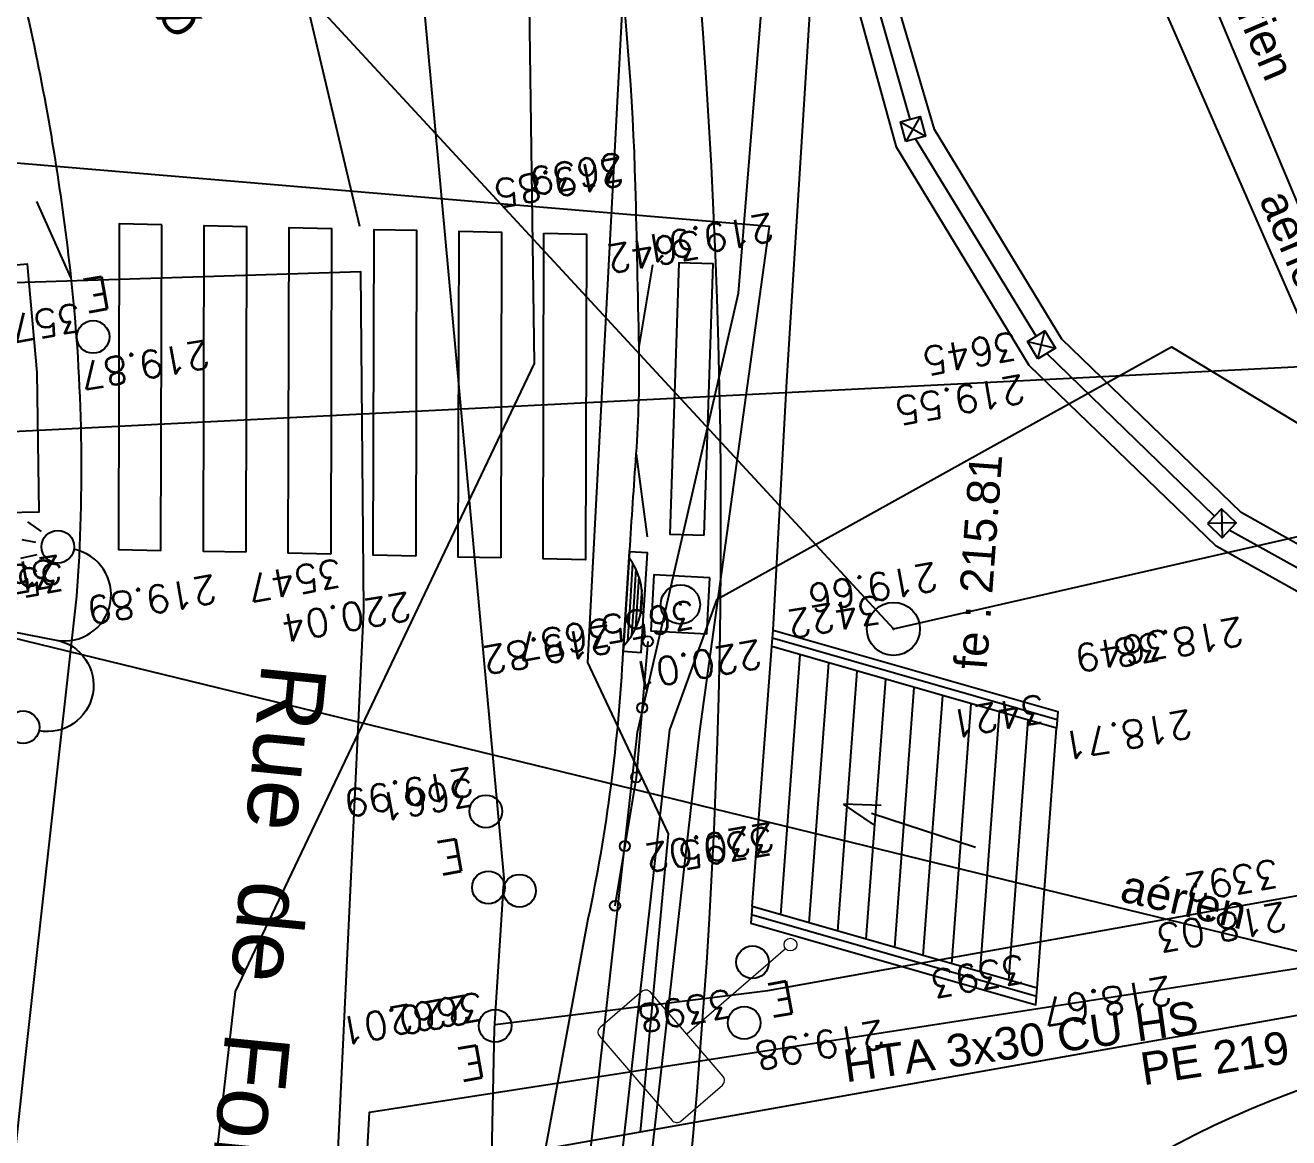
# Model space of a CAD drawing. Extents: x -2313930 to 3286427, y -3858277 to 2572692.
# Drawn here: x 368381 to 383855, y -291011 to -277394 of the extents above; entities that cross this region are included whole.
import ezdxf
from ezdxf.enums import TextEntityAlignment as Align
from ezdxf.lldxf.tags import DXFTag

# ---------------------------------------------------------------- set-up
doc = ezdxf.new("R2010")
doc.units = 0
for name, color, linetype, lineweight in [('_GAZELEC-RESERVATION 2', 132, 'Continuous', 18), ('Fond topo - P', 252, 'Continuous', 50), ('Fond topo - SIG', 252, 'Continuous', 20), ('Fond topo - VOI', 252, 'Continuous', 25)]:
    doc.layers.add(name, color=color, linetype=linetype, lineweight=lineweight)
for name, color, linetype in [('AEP_SSL', 252, 'Continuous'), ('CAB_SSL', 252, 'Continuous'), ('EDF_SSL', 252, 'Texte-Electricite'), ('Fond topo - ASS', 252, 'Continuous'), ('Fond topo - BAT_ANN', 252, 'Continuous'), ('Fond topo - CLO_LEG', 252, 'Continuous'), ('Fond topo - CLO_MUR', 252, 'Continuous'), ('Fond topo - EAU', 252, 'Continuous'), ('Fond topo - EAU_TXT', 252, 'Continuous'), ('Fond topo - ECL', 252, 'Continuous'), ('Fond topo - SIH', 252, 'Continuous'), ('Fond topo - SOL', 252, 'Continuous'), ('Fond topo - VOI_NOM', 252, 'Continuous'), ('Fond topo - Z_500', 252, 'Continuous'), ('GAZ_SSL', 252, 'Texte-GAZ'), ('prlm-VRD', 2, 'Continuous'), ('SA - CAB-réso', 252, 'Continuous'), ('SA - pouzzolane', 252, 'Continuous'), ('TELECOM_SSL', 252, 'Texte-Telecom'), ('UNITAIRE SSL', 252, 'UNITAIRE')]:
    doc.layers.add(name, color=color, linetype=linetype)
for name, color, linetype, plot in [('Fond topo - N', 252, 'Continuous', False), ('Fond topo - NCACHE', 252, 'Continuous', False), ('Fond topo - ZCACHE', 252, 'Continuous', False)]:
    doc.layers.add(name, color=color, linetype=linetype, plot=plot)
doc.styles.add('2000_ARIAL', font='arial.ttf', dxfattribs={"height": 0.4})
doc.styles.add('Lignes', font='arial.ttf', dxfattribs={"height": 0.35})
doc.styles.add('LignesA', font='arial.ttf', dxfattribs={"height": 0.35})
doc.styles.add('SIMPLEX', font='simplex_.ttf', dxfattribs={"height": 1.25})
doc.styles.add('TP-C_Autocad_Standard', font='simplex_.ttf', dxfattribs={"height": 1})
doc.styles.add('Tronçons', font='arial.ttf', dxfattribs={"height": 0.25})
tags = doc.linetypes.add('L16', pattern=[0.375, 0.3, -0.075]).pattern_tags.tags
tags[6:7] = [DXFTag(74, 4), DXFTag(75, 0), DXFTag(340, '0'), DXFTag(46, 0.0), DXFTag(50, 0.0), DXFTag(44, 0.0), DXFTag(45, 0.0)]
tags[4:5] = [DXFTag(74, 4), DXFTag(75, 0), DXFTag(340, '0'), DXFTag(46, 0.0), DXFTag(50, 0.0), DXFTag(44, 0.0), DXFTag(45, 0.0)]
tags = doc.linetypes.add('Texte-BT', pattern='A,5,-0.25,["BT",Lignes,S=1,R=0,X=0,Y=-0.18],-1.25', length=6.5).pattern_tags.tags
tags[15:16] = [DXFTag(74, 4), DXFTag(75, 0), DXFTag(340, '0'), DXFTag(46, 0.0), DXFTag(50, 0.0), DXFTag(44, 0.0), DXFTag(45, 0.0)]
tags[4:5] = [DXFTag(74, 4), DXFTag(75, 0), DXFTag(340, '0'), DXFTag(46, 0.0), DXFTag(50, 0.0), DXFTag(44, 0.0), DXFTag(45, 0.0)]
tags = doc.linetypes.add('Texte-Electricite', pattern='A,5,-0.25,["ELEC",Lignes,S=1,R=0,X=0,Y=-0.18],-1.25', length=6.5).pattern_tags.tags
tags[15:16] = [DXFTag(74, 4), DXFTag(75, 0), DXFTag(340, '0'), DXFTag(46, 0.0), DXFTag(50, 0.0), DXFTag(44, 0.0), DXFTag(45, 0.0)]
tags[4:5] = [DXFTag(74, 4), DXFTag(75, 0), DXFTag(340, '0'), DXFTag(46, 0.0), DXFTag(50, 0.0), DXFTag(44, 0.0), DXFTag(45, 0.0)]
tags = doc.linetypes.add('Texte-GAZ', pattern='A,5,-0.25,["GAZ",Lignes,S=1,R=0,X=0,Y=-0.18],-1.25', length=6.5).pattern_tags.tags
tags[15:16] = [DXFTag(74, 4), DXFTag(75, 0), DXFTag(340, '0'), DXFTag(46, 0.0), DXFTag(50, 0.0), DXFTag(44, 0.0), DXFTag(45, 0.0)]
tags[4:5] = [DXFTag(74, 4), DXFTag(75, 0), DXFTag(340, '0'), DXFTag(46, 0.0), DXFTag(50, 0.0), DXFTag(44, 0.0), DXFTag(45, 0.0)]
tags = doc.linetypes.add('Texte-HT', pattern='A,5,-0.25,["HT",Lignes,S=1,R=0,X=0,Y=-0.18],-1.25', length=6.5).pattern_tags.tags
tags[15:16] = [DXFTag(74, 4), DXFTag(75, 0), DXFTag(340, '0'), DXFTag(46, 0.0), DXFTag(50, 0.0), DXFTag(44, 0.0), DXFTag(45, 0.0)]
tags[4:5] = [DXFTag(74, 4), DXFTag(75, 0), DXFTag(340, '0'), DXFTag(46, 0.0), DXFTag(50, 0.0), DXFTag(44, 0.0), DXFTag(45, 0.0)]
tags = doc.linetypes.add('Texte-MT', pattern='A,5,-0.25,["MT",Lignes,S=1,R=0,X=0,Y=-0.18],-1.25', length=6.5).pattern_tags.tags
tags[15:16] = [DXFTag(74, 4), DXFTag(75, 0), DXFTag(340, '0'), DXFTag(46, 0.0), DXFTag(50, 0.0), DXFTag(44, 0.0), DXFTag(45, 0.0)]
tags[4:5] = [DXFTag(74, 4), DXFTag(75, 0), DXFTag(340, '0'), DXFTag(46, 0.0), DXFTag(50, 0.0), DXFTag(44, 0.0), DXFTag(45, 0.0)]
tags = doc.linetypes.add('Texte-Telecom', pattern='A,5,-0.25,["TEL",Lignes,S=1,R=0,X=0,Y=-0.18],-1.25', length=6.5).pattern_tags.tags
tags[15:16] = [DXFTag(74, 4), DXFTag(75, 0), DXFTag(340, '0'), DXFTag(46, 0.0), DXFTag(50, 0.0), DXFTag(44, 0.0), DXFTag(45, 0.0)]
tags[4:5] = [DXFTag(74, 4), DXFTag(75, 0), DXFTag(340, '0'), DXFTag(46, 0.0), DXFTag(50, 0.0), DXFTag(44, 0.0), DXFTag(45, 0.0)]
tags = doc.linetypes.add('Texte-TelecomA', pattern='A,5,-0.25,["TEL",LignesA,S=1,R=0,X=0,Y=-0.18],-1.25', length=6.5).pattern_tags.tags
tags[15:16] = [DXFTag(74, 4), DXFTag(75, 0), DXFTag(340, '0'), DXFTag(46, 0.0), DXFTag(50, 0.0), DXFTag(44, 0.0), DXFTag(45, 0.0)]
tags[4:5] = [DXFTag(74, 4), DXFTag(75, 0), DXFTag(340, '0'), DXFTag(46, 0.0), DXFTag(50, 0.0), DXFTag(44, 0.0), DXFTag(45, 0.0)]
tags = doc.linetypes.add('UNITAIRE', pattern='A,0.25,-0.2,0,-0.2,0.25,-0.3,["UNI",TP-C_Autocad_Standard,S=0.15,R=0,X=-0.1,Y=-0.05],-0.45', length=1.65).pattern_tags.tags
tags[23:24] = [DXFTag(74, 4), DXFTag(75, 0), DXFTag(340, '0'), DXFTag(46, 0.0), DXFTag(50, 0.0), DXFTag(44, 0.0), DXFTag(45, 0.0)]
tags[12:13] = [DXFTag(74, 4), DXFTag(75, 0), DXFTag(340, '0'), DXFTag(46, 0.0), DXFTag(50, 0.0), DXFTag(44, 0.0), DXFTag(45, 0.0)]
tags[10:11] = [DXFTag(74, 4), DXFTag(75, 0), DXFTag(340, '0'), DXFTag(46, 0.0), DXFTag(50, 0.0), DXFTag(44, 0.0), DXFTag(45, 0.0)]
tags[8:9] = [DXFTag(74, 4), DXFTag(75, 0), DXFTag(340, '0'), DXFTag(46, 0.0), DXFTag(50, 0.0), DXFTag(44, 0.0), DXFTag(45, 0.0)]
tags[6:7] = [DXFTag(74, 4), DXFTag(75, 0), DXFTag(340, '0'), DXFTag(46, 0.0), DXFTag(50, 0.0), DXFTag(44, 0.0), DXFTag(45, 0.0)]
tags[4:5] = [DXFTag(74, 4), DXFTag(75, 0), DXFTag(340, '0'), DXFTag(46, 0.0), DXFTag(50, 0.0), DXFTag(44, 0.0), DXFTag(45, 0.0)]

# ---------------------------------------------------------------- blocks, each defined once
blk = doc.blocks.new('ASS01')
at = {"ltscale": 2, "flags": 128}
blk.add_lwpolyline([(0.499143, -0.5), (0.499143, 0.499143), (-0.5, 0.499143), (-0.5, -0.5)], close=True, dxfattribs=at)
at = {"ltscale": 2}
for radius in [0.35, 0.01]:
    blk.add_circle((0, 0), radius, dxfattribs=at)
blk = doc.blocks.new('ASS06')
at = {"ltscale": 2}
for p, q in [((-0.129415, 0.146149), (0, 0.146149)), ((0, 0.146149), (0.135305, 0.146149)), ((-0.392468, 0.036537), (0, 0.036537)), ((-0.332829, 0.073075), (0, 0.073075)), ((-0.254866, 0.109612), (0, 0.109612)), ((0, 0.109612), (0.260757, 0.109612)), ((0, 0.073075), (0.33872, 0.073075)), ((0, 0.036537), (0.398359, 0.036537))]:
    blk.add_line(p, q, dxfattribs=at)
at = {"ltscale": 2, "flags": 128}
blk.add_lwpolyline([(-0.5, 0), (0.5, 0), (0.5, 0.18), (-0.5, 0.18)], close=True, dxfattribs=at)
at = {"ltscale": 2}
blk.add_arc((0.002945, -0.541947), 0.700711, 50.662406, 129.337594, dxfattribs=at)
blk = doc.blocks.new('AFF05')
at = {"ltscale": 2}
for radius in [0.5, 0.01]:
    blk.add_circle((0, 0), radius, dxfattribs=at)
blk = doc.blocks.new('ESC01')
at = {"ltscale": 2}
for p, q in [((1.338104, 0), (0, 0)), ((1.257547, 0.126415), (1.7, 0)), ((1.257547, -0.126415), (1.7, 0))]:
    blk.add_line(p, q, dxfattribs=at)
blk = doc.blocks.new('CLOLEG')
at = {"ltscale": 2}
blk.add_circle((0, 0), 0.0625, dxfattribs=at)
blk = doc.blocks.new('EAU03')
at = {"ltscale": 2}
blk.add_circle((0, 0), 0.2, dxfattribs=at)
blk = doc.blocks.new('EAU99')
at = {"style": 'SIMPLEX'}
blk.add_text('E', height=0.4, dxfattribs=at).set_placement((0, 0), align=Align.MIDDLE_CENTER)
blk = doc.blocks.new('ECL03')
at = {"ltscale": 2}
for p, q in [((-1.271914, 1.507164), (-1.354196, 1.319402)), ((-1.125, 1.464688), (-1.125, 1.293214)), ((-0.978086, 1.507164), (-0.895804, 1.319402)), ((0.978086, 1.507164), (0.895804, 1.319402)), ((1.125, 1.464688), (1.125, 1.293214)), ((1.271914, 1.507164), (1.354196, 1.319402))]:
    blk.add_line(p, q, dxfattribs=at)
at = {"ltscale": 2, "flags": 128}
blk.add_lwpolyline([(0, 0.125), (0, 1.935, -0.995687118), (1.131589, 1.939891)], format="xyb", dxfattribs=at)
at = {"ltscale": 2}
for centre, radius in [((-1.125, 1.74), 0.2), ((1.125, 1.74), 0.2), ((0, 0), 0.125)]:
    blk.add_circle(centre, radius, dxfattribs=at)
blk.add_arc((-0.565805, 1.935), 0.565805, 0, 179.504668, dxfattribs=at)
blk = doc.blocks.new('PTOPO')
at = {"layer": 'Fond topo - NCACHE', "style": 'SIMPLEX'}
blk.add_attdef('MAT', text='', height=0.34, dxfattribs=at).set_placement((0.1, -0.1), align=Align.TOP_LEFT)
at = {"layer": 'Fond topo - ZCACHE', "style": 'SIMPLEX'}
blk.add_attdef('ALT', (0.1, 0.1), '', height=0.34, dxfattribs=at)
blk = doc.blocks.new('MOB01')
at = {"ltscale": 2}
blk.add_line((0, 0.078125), (0, 1.679534), dxfattribs=at)
at = {"linetype": 'Continuous', "ltscale": 2, "flags": 128}
blk.add_lwpolyline([(0, 1.679534), (0.680858, 1.679534, 0.414214007), (0.755858, 1.754534), (0.755858, 2.428793, 0.414214007), (0.680858, 2.503793), (-0.680858, 2.503793, 0.414214007), (-0.755858, 2.428793), (-0.755858, 1.754534, 0.414214007), (-0.680858, 1.679534)], format="xyb", close=True, dxfattribs=at)
at = {"ltscale": 2}
blk.add_circle((0, 0), 0.078125, dxfattribs=at)
blk = doc.blocks.new('A$C1F970F0F')
at = {"layer": 'SA - pouzzolane'}
h = blk.add_hatch(dxfattribs=at)
h.set_pattern_fill('GRANULATS3', color=256, scale=100, angle=-10.7236, style=0, pattern_type=2)
h.set_pattern_definition([(349.2763985886, (1566334396.51, -579968905.37), (116.8607592736, 79.6464873173), [5, -5, 10, -80]), (349.2763985886, (1566334358.14, -579968893.02), (116.8607592736, 79.6464873173), [25, -75]), (349.2763985886, (1566334354.16, -579968887.17), (116.8607592736, 79.6464873173), [25, -75]), (349.2763985886, (1566334403.02, -579968870.98), (116.8607592736, 79.6464873173), [5, -95]), (349.2763985886, (1566334355.76, -579968851.85), (116.8607592736, 79.6464873173), [15, -85]), (349.2763985886, (1566334356.69, -579968846.94), (116.8607592736, 79.6464873173), [15, -85]), (349.2763985886, (1566334416.57, -579968853.19), (116.8607592736, 79.6464873173), [30, -70]), (349.2763985886, (1566334412.59, -579968847.35), (116.8607592736, 79.6464873173), [30, -70]), (349.2763985886, (1566334389.88, -579968832.87), (116.8607592736, 79.6464873173), [10, -90]), (349.2763985886, (1566334395.73, -579968828.89), (116.8607592736, 79.6464873173), [5, -95]), (349.2763985886, (1566334353.37, -579968810.69), (116.8607592736, 79.6464873173), [5, -5, 5, -85]), (79.2763985886, (1566334349.65, -579968830.34), (-79.6464873173, 116.8607592736), [15, -85]), (79.2763985886, (1566334348.05, -579968865.66), (-79.6464873173, 116.8607592736), [5, -10, 5, -10, 20, -50]), (79.2763985886, (1566334369.04, -579968808.57), (-79.6464873173, 116.8607592736), [5, -95]), (79.2763985886, (1566334375.41, -579968855.57), (-79.6464873173, 116.8607592736), [5, -95]), (79.2763985886, (1566334384.97, -579968831.94), (-79.6464873173, 116.8607592736), [5, -95]), (79.2763985886, (1566334384.56, -579968887.84), (-79.6464873173, 116.8607592736), [10, -90]), (79.2763985886, (1566334388.55, -579968893.68), (-79.6464873173, 116.8607592736), [15, -85]), (79.2763985886, (1566334404.62, -579968835.66), (-79.6464873173, 116.8607592736), [10, -5, 10, -75]), (79.2763985886, (1566334403.95, -579968866.07), (-79.6464873173, 116.8607592736), [20, -80]), (79.2763985886, (1566334408.87, -579968867), (-79.6464873173, 116.8607592736), [10, -90]), (79.2763985886, (1566334412.18, -579968903.25), (-79.6464873173, 116.8607592736), [20, -80]), (79.2763985886, (1566334417.09, -579968904.18), (-79.6464873173, 116.8607592736), [15, -85]), (34.2763985886, (1566334378.72, -579968891.824), (18.6071359733, 98.2536232696), [7.071067, -134.35028923]), (34.2763985886, (1566334398.11, -579968870.05), (18.6071359733, 98.2536232696), [7.071067, -134.35028923]), (34.2763985886, (1566334410.726, -579968857.175), (18.6071359733, 98.2536232696), [7.071067, -134.35028923]), (34.2763985886, (1566334343.81, -579968834.324), (18.6071359733, 98.2536232696), [7.071067, -134.35028923]), (34.2763985886, (1566334357.356, -579968816.534), (18.6071359733, 98.2536232696), [7.071067, -134.35028923]), (34.2763985886, (1566334391.336, -579968878.95), (18.6071359733, 98.2536232696), [14.1421, -127.2792562]), (34.2763985886, (1566334413.256, -579968816.94), (18.6071359733, 98.2536232696), [14.1421, -127.2792562]), (124.2763985886, (1566334390.67, -579968909.35), (-98.2536232696, 18.6071359733), [14.1421, -127.2792562]), (124.2763985886, (1566334396.51, -579968905.37), (-98.2536232696, 18.6071359733), [14.1421, -127.2792562]), (124.2763985886, (1566334415.9, -579968883.6), (-98.2536232696, 18.6071359733), [14.1421, -127.2792562]), (124.2763985886, (1566334407.674, -579968846.42), (-98.2536232696, 18.6071359733), [14.1421, -127.2792562]), (124.2763985886, (1566334412.59, -579968847.35), (-98.2536232696, 18.6071359733), [14.1421, -127.2792562]), (124.2763985886, (1566334387.354, -579968873.104), (-98.2536232696, 18.6071359733), [21.2132, -120.2081562]), (124.2763985886, (1566334420.81, -579968884.53), (-98.2536232696, 18.6071359733), [21.2132, -120.2081562]), (124.2763985886, (1566334386.424, -579968878.02), (-98.2536232696, 18.6071359733), [28.28427, -113.1370862]), (124.2763985886, (1566334353.374, -579968810.69), (-98.2536232696, 18.6071359733), [28.28427, -113.1370862]), (124.2763985886, (1566334352.444, -579968815.604), (-98.2536232696, 18.6071359733), [28.28427, -113.1370862]), (124.2763985886, (1566334347.12, -579968870.574), (-98.2536232696, 18.6071359733), [7.071067, -134.35028923]), (124.2763985886, (1566334351.774, -579968846.01), (-98.2536232696, 18.6071359733), [7.071067, -134.35028923]), (15.8414497886, (1566334401.423, -579968906.3), (98.2536232204, -18.6071360143), [11.180339, -212.426458]), (15.8414497886, (1566334387.354, -579968873.104), (98.2536232204, -18.6071360143), [11.180339, -212.426458]), (15.8414497886, (1566334419.88, -579968889.44), (98.2536232204, -18.6071360143), [22.36068, -201.2461177]), (15.8414497886, (1566334420.813, -579968884.53), (98.2536232204, -18.6071360143), [22.36068, -201.2461177]), (52.7113474086, (1566334400.64, -579968829.82), (18.6071358638, 98.2536233854), [11.18, -111.8, 22.36, -78.26679774]), (52.7113474086, (1566334344.07, -579968859.82), (18.6071358638, 98.2536233854), [11.180339, -212.426458]), (52.7113474086, (1566334351.366, -579968901.91), (18.6071358638, 98.2536233854), [11.180339, -212.426458]), (52.7113474086, (1566334348.983, -579968860.75), (18.6071358638, 98.2536233854), [11.180339, -212.426458]), (52.7113474086, (1566334406.483, -579968825.84), (18.6071358638, 98.2536233854), [11.180339, -212.426458]), (52.7113474086, (1566334400.64, -579968829.82), (18.6071358638, 98.2536233854), [11.180339, -212.426458]), (52.7113474086, (1566334376.337, -579968850.66), (18.6071358638, 98.2536233854), [22.36068, -201.2461177]), (52.7113474086, (1566334371.425, -579968849.73), (18.6071358638, 98.2536233854), [22.36068, -201.2461177]), (105.8414497886, (1566334356.687, -579968846.94), (18.6071360143, 98.2536232204), [11.180339, -212.426458]), (105.8414497886, (1566334353.226, -579968892.085), (18.6071360143, 98.2536232204), [22.36068, -201.2461177]), (105.8414497886, (1566334354.157, -579968887.173), (18.6071360143, 98.2536232204), [22.36068, -201.2461177]), (142.7113474086, (1566334385.9, -579968827.03), (-98.2536233854, 18.6071358638), [22.36068, -201.2461177]), (142.7113474086, (1566334395.727, -579968828.89), (-98.2536233854, 18.6071358638), [33.5410196, -190.0657781])])
h.paths.add_polyline_path([(-8227, 3737.9), (-8608.6, 3676.4), (-8710.9, 4250.3), (-8338.8, 4316.6)], flags=16)
edge = h.paths.add_edge_path()
edge.add_line((-8077.6, 2206.7), (-8618.5, 2110.3))
edge.add_line((-8618.5, 2110.3), (-8665, 2365.5))
edge.add_line((-8665, 2365.5), (-9372.5, 2239.9))
edge.add_line((-9372.5, 2239.9), (-9326.9, 1984.1))
edge.add_line((-9326.9, 1984.1), (-10066.4, 1852.3))
edge.add_line((-10066.4, 1852.3), (-9954.5, 2817.4))
edge.add_line((-9954.5, 2817.4), (-9588.9, 2884))
edge.add_line((-9588.9, 2884), (-9706.1, 3541.7))
edge.add_line((-9706.1, 3541.7), (-9868.7, 3512.7))
edge.add_line((-9868.7, 3512.7), (-9836.5, 3771.5))
edge.add_line((-9836.5, 3771.5), (-9444.6, 3841.3))
edge.add_line((-9444.6, 3841.3), (-9570.5, 4547.8))
edge.add_arc((-8644.7, 3881.8), 1140.4, 123.1944, 144.2672, ccw=False)
edge.add_arc((-8627.9, 3890.7), 1142.3, 104.1134, 124.1451, ccw=False)
edge.add_line((-8906.5, 4998.6), (-8312.5, 5104.4))
edge.add_line((-8312.5, 5104.4), (-8208.1, 4518.6))
edge.add_line((-8208.1, 4518.6), (-7224.8, 4693.9))
edge.add_line((-7224.8, 4693.9), (-6988.4, 3367.8))
edge.add_line((-6988.4, 3367.8), (-8244, 3141))
edge.add_line((-8244, 3141), (-8077.6, 2206.7))
h.paths.add_polyline_path([(-8362, 4332.8), (-8388.3, 4480.4), (-8536, 4454.1), (-8512.5, 4310.5)], flags=16)
at = {"layer": 'AEP_SSL', "elevation": 0, "flags": 128}
for points in [[(-10084.9, 5093.9), (-9750.8, 5135.6), (-3128.1, 6321.9), (-538.3, 6794.7), (-236.9, 9072.4), (154.1, 9291.3), (2068.2, 10286.5), (4929.1, 11795.6), (5831.9, 12343.5), (5644.5, 12887.9), (4850.8, 13701.3)], [(-10890.7, -1224.8), (-10802.1, 430.3), (-10904.2, 777.7), (-10402.8, 5134.1), (-10036.7, 5902.9), (-10049.7, 6838.6), (-10065.2, 7383.4), (-10119.6, 7625.4)], [(-10285.7, 7578), (-10074.2, 5273), (-10086, 5088.8), (-10106.8, 4097.5), (-10416.2, 1132.3), (-10702.8, -1297.2)]]:
    blk.add_lwpolyline(points, dxfattribs=at)
at = {"layer": 'CAB_SSL', "elevation": 0, "flags": 128}
for points in [[(-10812.2, 5600.4), (-8720.3, 5090.7), (-5742.4, 5634.6), (-2733.2, 6173.9), (-522.8, 8575.3)], [(-8719.7, 5090.4), (-9832.5, 7634.1)]]:
    blk.add_lwpolyline(points, dxfattribs=at)
at = {"layer": 'EDF_SSL', "linetype": 'Texte-MT', "elevation": 0, "flags": 128}
blk.add_lwpolyline([(-10605.2, -1087.2), (-9871, 5454.6), (-9813.1, 5614.5), (-9256.6, 5923.5), (-8799.1, 5646.6), (-8267.6, 5593.5), (-5762.1, 6081.9), (-4183.6, 6396.7), (-3539, 6692.7), (-2824.1, 6428.4), (-615.9, 6802.9), (-262.5, 8461.2), (-193.5, 8712.9), (139.2, 8893.7), (556, 9251.5), (1680.6, 9828.5)], dxfattribs=at)
at = {"layer": 'EDF_SSL', "linetype": 'Texte-BT', "elevation": 0, "flags": 128}
for points in [[(-8720.3, 5090.7), (-8717.3, 5182.3), (-9791.1, 7741)], [(-10644.8, -1090.3), (-9910.6, 5451.6), (-9787, 5988.9), (-9732.6, 6658.9)]]:
    blk.add_lwpolyline(points, dxfattribs=at)
at = {"layer": 'EDF_SSL', "linetype": 'Texte-HT', "elevation": 0, "flags": 128}
for points in [[(-10250.6, 6070.5), (-10586.8, 7492)], [(-10577, -1098), (-9834.3, 5453), (-9748.7, 6070.7), (-10923.7, 6169.4), (-11679.5, 5855)], [(-10714.9, 525.5), (-10333.3, 3756.6), (-10245.7, 5601.1), (-10249.5, 6014.9), (-10751.5, 5999), (-10982.6, 5985.1), (-11619.2, 5715.3)], [(-10690, 524.3), (-10304.5, 3793.7), (-10238.9, 4986.5), (-8369.9, 5276.1)]]:
    blk.add_lwpolyline(points, dxfattribs=at)
at = {"layer": 'Fond topo - BAT_ANN', "ltscale": 2, "flags": 128}
for points in [[(-9735.1, 5228.1), (-9711.2, 5546.3)], [(-9700.2, 5218.1), (-9676.3, 5536.3)], [(-9665.3, 5208.1), (-9641.4, 5526.4)], [(-9630.4, 5198.1), (-9606.5, 5516.4)], [(-9595.5, 5188.1), (-9571.6, 5506.4)], [(-9560.6, 5178.1), (-9536.7, 5496.4)], [(-9525.7, 5168.1), (-9501.9, 5486.4)], [(-9490.8, 5158.1), (-9467, 5476.4)], [(-9455.9, 5148.1), (-9432.1, 5466.4)], [(-9421, 5138.1), (-9397.2, 5456.4)]]:
    blk.add_lwpolyline(points, dxfattribs=at)
at = {"layer": 'Fond topo - CLO_LEG', "ltscale": 2, "flags": 128}
blk.add_lwpolyline([(-9897.8, 5562.8), (-9912.2, 5396.3), (-9938.1, 5239)], dxfattribs=at)
at = {"layer": 'Fond topo - CLO_MUR', "ltscale": 2, "flags": 128}
for points in [[(-5610.9, 5968.7), (-5646.9, 5961.4), (-8311.6, 5467.8), (-8623.2, 5456.6), (-8927.7, 5525.7), (-9201.8, 5679.3), (-9431, 5900.6), (-9593.5, 6167.9), (-9673.8, 6460)], [(-5621, 6018.7), (-5656.6, 6011.5), (-8317.2, 5518.7), (-8618.4, 5507.8), (-8909.2, 5573.8), (-9171.1, 5720.6), (-9390.9, 5932.7), (-9547, 6189.5), (-9628.5, 6466.6)], [(-9564.4, 6205.3), (-9581.9, 6174.5)], [(-9588.6, 6198.6), (-9557.8, 6181.1)], [(-9420.1, 5908.6), (-9411.7, 5943)], [(-9433.1, 5930), (-9398.7, 5921.6)], [(-9195.2, 5725), (-9194.6, 5689.7)], [(-9177.2, 5707.7), (-9212.6, 5707.1)]]:
    blk.add_lwpolyline(points, dxfattribs=at)
at = {"layer": 'Fond topo - CLO_MUR', "linetype": 'L16', "ltscale": 2, "flags": 128}
for points in [[(-9576.5, 6201.9), (-9624.6, 6371)], [(-9422.4, 5936.5), (-9569.9, 6177.8)], [(-9203.9, 5716), (-9409.4, 5915.1)], [(-8939.2, 5562.2), (-9185.9, 5698.7)], [(-9396.4, 5466.6), (-9745.1, 5566.5)], [(-9421.8, 5127.9), (-9771.1, 5228.1)]]:
    blk.add_lwpolyline(points, dxfattribs=at)
at = {"layer": 'Fond topo - CLO_MUR', "ltscale": 2, "flags": 128}
for points in [[(-9581.9, 6174.5), (-9588.6, 6198.6), (-9564.4, 6205.3), (-9557.8, 6181.1)], [(-9420.1, 5908.6), (-9433.1, 5930), (-9411.7, 5943), (-9398.7, 5921.6)], [(-9212.6, 5707.1), (-9194.6, 5689.7), (-9177.2, 5707.7), (-9195.2, 5725)], [(-9745.9, 5556.3), (-9744.3, 5576.6), (-9395.6, 5476.8), (-9397.2, 5456.4)], [(-9421, 5138.1), (-9770.3, 5238.2), (-9771.9, 5217.9), (-9422.6, 5117.7)]]:
    blk.add_lwpolyline(points, close=True, dxfattribs=at)
at = {"layer": 'Fond topo - SIH', "linetype": 'L16', "ltscale": 2, "flags": 128}
for points in [[(-10493.2, 6072.8), (-10545.2, 6074), (-10546.2, 5675.2), (-10494.2, 5674.1)], [(-10390.2, 5671.8), (-10442.2, 5672.9), (-10441.2, 6071.7), (-10389.2, 6070.5)], [(-10286.2, 5669.5), (-10338.2, 5670.6), (-10337.2, 6069.4), (-10285.1, 6068.2)], [(-10182.2, 5667.2), (-10234.2, 5668.3), (-10233.1, 6067.1), (-10181.1, 6065.9)], [(-10078.1, 5664.9), (-10130.2, 5666), (-10129.1, 6064.8), (-10077.1, 6063.6)], [(-10025.1, 6062.5), (-9973.1, 6061.3), (-9974.1, 5662.5), (-10026.1, 5663.7)], [(-10699.3, 6020.8), (-10687.9, 5889.7), (-10685.4, 5720.7), (-10643.4, 5721.3), (-10645.9, 5891.8), (-10657.5, 6024.5)], [(-9828.8, 5692.8), (-9817.9, 6025), (-9859.9, 6026.3), (-9870.8, 5694.1)]]:
    blk.add_lwpolyline(points, close=True, dxfattribs=at)
at = {"layer": 'Fond topo - SOL', "linetype": 'L16', "ltscale": 2, "flags": 128}
blk.add_lwpolyline([(-9770.3, 5238.2), (-9745.9, 5556.3)], dxfattribs=at)
at = {"layer": 'Fond topo - VOI', "ltscale": 2, "flags": 128}
for points in [[(-10136.9, 3376.1), (-10307.7, 3402.7), (-10121.1, 4411.6), (-9970.8, 5223.2, 0.03992), (-9928.1, 5550.4), (-9920.2, 5672.4, -0.001353), (-9912.1, 5791.9, 0.02223), (-9908.6, 5923.1, 0.001942), (-9913, 6120.2, 0.053975), (-10001.2, 6774.1), (-10020.8, 6876.3), (-10117.9, 7340.6, -0.070736), (-10126.2, 7468, -0.048344), (-10106.4, 7581.1)], [(-11493.7, 7121.3), (-11124.9, 6951.5, -0.113855), (-10880.9, 6762.7, -0.040709), (-10762.4, 6591.2, -0.078752), (-10651.4, 6301.2, -0.025105), (-10604.5, 6008, -0.045102), (-10597.5, 5618.1)], [(-10597.5, 5618.1), (-10661, 5049.8), (-10724.7, 4459.2), (-10835, 3463.9), (-10968.8, 2225.9), (-11135.3, 714), (-11202.2, 118.6, -0.018575), (-11279.3, -394.2, 0.004565), (-11387.9, -1000.9)]]:
    blk.add_lwpolyline(points, format="xyb", dxfattribs=at)
for points in [[(-9744.3, 5576.6), (-9727.8, 5881.4), (-9691.2, 6461.3), (-9673.8, 6460)], [(-10604.5, 6008), (-10646.3, 6101.1)], [(-9908.6, 5923.1), (-9891.8, 6023.6)], [(-9912.1, 5791.9), (-9898.9, 5690.7)]]:
    blk.add_lwpolyline(points, dxfattribs=at)
at = {"layer": 'GAZ_SSL', "linetype": 'Texte-GAZ', "elevation": 0, "flags": 128}
blk.add_lwpolyline([(-10544.3, 4849.5), (-2844.4, 6215.2), (-619.1, 6565.4), (-558.7, 6580.8), (-429.5, 7139.2), (-208.1, 8868.9), (360.7, 9157.9), (425, 9327.6), (4535.2, 11485.1), (4713.3, 11477.5), (5559.7, 11914.2), (6091.2, 12178.6), (6293, 12126.4), (6627.3, 11179.9), (7472.8, 9124.5), (7947.1, 9062.5), (8070.8, 8793.5), (8796.8, 9110.1), (9553.6, 9252.3)], dxfattribs=at)
at = {"layer": 'GAZ_SSL', "elevation": 0, "flags": 128}
blk.add_lwpolyline([(-9906.8, 4961.8), (-9872.5, 5327.3), (-9971.3, 5537.1), (-9914.6, 6609.6), (-9923.3, 7280.2), (-10019.9, 7653.9)], dxfattribs=at)
at = {"layer": 'SA - CAB-réso', "elevation": 0, "flags": 128}
blk.add_lwpolyline([(-8720.3, 5090.7), (-8967.1, 5054.3, 0.326975), (-9917.9, 3919.6, 0.484482), (-9811, 3830.9), (-9261.5, 3927)], format="xyb", dxfattribs=at)
at = {"layer": 'TELECOM_SSL', "linetype": 'Texte-TelecomA', "elevation": 0, "flags": 128}
blk.add_lwpolyline([(-10511.1, -982.4), (-9947.5, 4198.4, 0.105936), (-10040.5, 7648)], format="xyb", dxfattribs=at)
blk.add_lwpolyline([(-10749.2, 5816), (-5732.1, 6068.9), (-1122.8, 7053.3)], dxfattribs=at)
at = {"layer": 'UNITAIRE SSL', "ltscale": 2, "elevation": 0, "flags": 128}
blk.add_lwpolyline([(-11203.9, 7315.7), (-9597.1, 5578), (-4253.2, 6800.5), (-825.2, 8394.2), (171.1, 9139.5), (980.7, 9531.5), (2024.3, 10089.4), (2847, 10510), (3831.6, 11032), (4688.7, 11539.2), (5727, 12644.5), (4820.2, 13573.5)], dxfattribs=at)
at = {"layer": 'Fond topo - ASS', "ltscale": 2, "zscale": 99.99999999999997}
for name, p, xscale, yscale, rotation in [('ASS06', (-9924.1, 5611.5), 122, 122, 266.3315860917229), ('ASS01', (-9858, 5608), 68.71347080288, 68.71347080288, 87.02785028580828), ('AFF05', (-9597.1, 5578), 65, 65, 78.40252969303506)]:
    blk.add_blockref(name, p, dxfattribs=dict(at, xscale=xscale, yscale=yscale, rotation=rotation))
at = {"layer": 'Fond topo - BAT_ANN', "ltscale": 2, "xscale": 99.99999999999996, "yscale": 99.99999999999996, "zscale": 99.99999999999996, "rotation": 162.0056990662206}
blk.add_blockref('ESC01', (-9496.6, 5311), dxfattribs=at)
at = {"layer": 'Fond topo - CLO_LEG', "ltscale": 2, "xscale": 99.99999999999996, "yscale": 99.99999999999996, "zscale": 99.99999999999996, "rotation": 265.054594812874}
for p in [(-9897.8, 5562.8), (-9904.8, 5481.4), (-9912.2, 5396.3), (-9926, 5312.2), (-9938.1, 5239)]:
    blk.add_blockref('CLOLEG', p, dxfattribs=at)
at = {"layer": 'Fond topo - EAU', "ltscale": 2, "xscale": 100, "yscale": 100, "zscale": 100, "rotation": 78.40252969303506}
for p in [(-10577.3, 5935.4), (-10096.3, 5354.7), (-10093.2, 5261.6), (-10055, 5257.6), (-9769.6, 5170), (-10085, 5092.2), (-9779.9, 5095.8)]:
    blk.add_blockref('EAU03', p, dxfattribs=at)
at = {"layer": 'Fond topo - EAU_TXT', "ltscale": 2, "xscale": 99.99999999999999, "yscale": 99.99999999999999, "zscale": 99.99999999999999, "rotation": 190.0656205306816}
for p in [(-10572.9, 5987.7), (-10139.4, 5299.5), (-9734.5, 5125.4), (-10113.9, 5046.9)]:
    blk.add_blockref('EAU99', p, dxfattribs=at)
at = {"layer": 'Fond topo - ECL', "ltscale": 2, "xscale": 99.99999999999999, "yscale": 99.99999999999999, "zscale": 99.99999999999999, "rotation": 259.0751844368442}
blk.add_blockref('ECL03', (-10812.6, 5601.1), dxfattribs=at)
at = {"layer": 'Fond topo - P', "ltscale": 2}
ref = blk.add_blockref('PTOPO', (-9913, 6120.2), dxfattribs=dict(at, xscale=99.99999999999994, yscale=99.99999999999994, zscale=99.99999999999994, rotation=190.0656205306617))
ref.add_attrib('MAT', '3639', dxfattribs={"layer": 'Fond topo - N', "color": 0, "ltscale": 2, "height": 34, "rotation": 190.0656, "style": 'SIMPLEX'}).set_placement((-9924.6, 6128.3), align=Align.TOP_LEFT)
ref.add_attrib('ALT', '219.85', (-9930.5, 6154.9), dxfattribs={"layer": 'Fond topo - Z_500', "color": 0, "ltscale": 2, "height": 34, "rotation": 190.0656, "style": 'SIMPLEX'})
ref = blk.add_blockref('PTOPO', (-9817.9, 6025), dxfattribs=dict(at, xscale=99.99999999999994, yscale=99.99999999999994, zscale=99.99999999999994, rotation=190.0656205306617))
ref.add_attrib('MAT', '3642', dxfattribs={"layer": 'Fond topo - N', "color": 0, "ltscale": 2, "height": 34, "rotation": 190.0656, "style": 'SIMPLEX'}).set_placement((-9829.5, 6033.1), align=Align.TOP_LEFT)
ref.add_attrib('ALT', '219.91', (-9746.6, 6086.8), dxfattribs={"layer": 'Fond topo - Z_500', "color": 0, "ltscale": 2, "height": 34, "rotation": 190.0656, "style": 'SIMPLEX'})
ref = blk.add_blockref('PTOPO', (-10577.3, 5935.4), dxfattribs=dict(at, xscale=99.99999999999994, yscale=99.99999999999994, zscale=99.99999999999994, rotation=190.0656205306617))
ref.add_attrib('MAT', '3575', dxfattribs={"layer": 'Fond topo - N', "color": 0, "ltscale": 2, "height": 34, "rotation": 190.0656, "style": 'SIMPLEX'}).set_placement((-10588.9, 5943.5), align=Align.TOP_LEFT)
ref.add_attrib('ALT', '219.87', (-10437.6, 5931.6), dxfattribs={"layer": 'Fond topo - Z_500', "color": 0, "ltscale": 2, "height": 34, "rotation": 190.0656, "style": 'SIMPLEX'})
ref = blk.add_blockref('PTOPO', (-9431, 5900.6), dxfattribs=dict(at, xscale=99.99999999999994, yscale=99.99999999999994, zscale=99.99999999999994, rotation=190.0656205306617))
ref.add_attrib('MAT', '3645', dxfattribs={"layer": 'Fond topo - N', "color": 0, "ltscale": 2, "height": 34, "rotation": 190.0656, "style": 'SIMPLEX'}).set_placement((-9442.6, 5908.7), align=Align.TOP_LEFT)
ref.add_attrib('ALT', '219.55', (-9439.1, 5889), dxfattribs={"layer": 'Fond topo - Z_500', "color": 0, "ltscale": 2, "height": 34, "rotation": 190.0656, "style": 'SIMPLEX'})
ref = blk.add_blockref('PTOPO', (-10609.4, 5622.6), dxfattribs=dict(at, xscale=99.99999999999994, yscale=99.99999999999994, zscale=99.99999999999994, rotation=190.0656205306617))
ref.add_attrib('MAT', '3546', dxfattribs={"layer": 'Fond topo - N', "color": 0, "ltscale": 2, "height": 34, "rotation": 190.0656, "style": 'SIMPLEX'}).set_placement((-10621, 5630.7), align=Align.TOP_LEFT)
ref.add_attrib('ALT', '219.97', (-10618.7, 5668.4), dxfattribs={"layer": 'Fond topo - Z_500', "color": 0, "ltscale": 2, "height": 34, "rotation": 190.0656, "style": 'SIMPLEX'})
ref = blk.add_blockref('PTOPO', (-10597.4, 5618.5), dxfattribs=dict(at, xscale=99.99999999999994, yscale=99.99999999999994, zscale=99.99999999999994, rotation=190.0656205306617))
ref.add_attrib('MAT', '3578', dxfattribs={"layer": 'Fond topo - N', "color": 0, "ltscale": 2, "height": 34, "rotation": 190.0656, "style": 'SIMPLEX'}).set_placement((-10609, 5626.6), align=Align.TOP_LEFT)
ref.add_attrib('ALT', '219.89', (-10429.2, 5644.1), dxfattribs={"layer": 'Fond topo - Z_500', "color": 0, "ltscale": 2, "height": 34, "rotation": 190.0656, "style": 'SIMPLEX'})
ref = blk.add_blockref('PTOPO', (-10258.2, 5622.7), dxfattribs=dict(at, xscale=99.99999999999994, yscale=99.99999999999994, zscale=99.99999999999994, rotation=190.0656205306617))
ref.add_attrib('MAT', '3547', dxfattribs={"layer": 'Fond topo - N', "color": 0, "ltscale": 2, "height": 34, "rotation": 190.0656, "style": 'SIMPLEX'}).set_placement((-10269.8, 5630.8), align=Align.TOP_LEFT)
ref.add_attrib('ALT', '220.04', (-10190.9, 5622.9), dxfattribs={"layer": 'Fond topo - Z_500', "color": 0, "ltscale": 2, "height": 34, "rotation": 190.0656, "style": 'SIMPLEX'})
ref = blk.add_blockref('PTOPO', (-9597.1, 5578), dxfattribs=dict(at, xscale=99.99999999999994, yscale=99.99999999999994, zscale=99.99999999999994, rotation=190.0656205306617))
ref.add_attrib('MAT', '3422', dxfattribs={"layer": 'Fond topo - N', "color": 0, "ltscale": 2, "height": 34, "rotation": 190.0656, "style": 'SIMPLEX'}).set_placement((-9608.7, 5586.1), align=Align.TOP_LEFT)
ref.add_attrib('ALT', '219.66', (-9546, 5659.3), dxfattribs={"layer": 'Fond topo - Z_500', "color": 0, "ltscale": 2, "height": 34, "rotation": 190.0656, "style": 'SIMPLEX'})
ref = blk.add_blockref('PTOPO', (-9825.4, 5571.9), dxfattribs=dict(at, xscale=99.99999999999994, yscale=99.99999999999994, zscale=99.99999999999994, rotation=190.0656205306617))
ref.add_attrib('MAT', '3655', dxfattribs={"layer": 'Fond topo - N', "color": 0, "ltscale": 2, "height": 34, "rotation": 190.0656, "style": 'SIMPLEX'}).set_placement((-9837, 5580), align=Align.TOP_LEFT)
ref.add_attrib('ALT', '220.01', (-9761.4, 5564.4), dxfattribs={"layer": 'Fond topo - Z_500', "color": 0, "ltscale": 2, "height": 34, "rotation": 190.0656, "style": 'SIMPLEX'})
ref = blk.add_blockref('PTOPO', (-9928.1, 5550.4), dxfattribs=dict(at, xscale=99.99999999999994, yscale=99.99999999999994, zscale=99.99999999999994, rotation=190.0656205306617))
ref.add_attrib('MAT', '3657', dxfattribs={"layer": 'Fond topo - N', "color": 0, "ltscale": 2, "height": 34, "rotation": 190.0656, "style": 'SIMPLEX'}).set_placement((-9939.7, 5558.5), align=Align.TOP_LEFT)
ref.add_attrib('ALT', '219.82', (-9944.7, 5583.1), dxfattribs={"layer": 'Fond topo - Z_500', "color": 0, "ltscale": 2, "height": 34, "rotation": 190.0656, "style": 'SIMPLEX'})
ref = blk.add_blockref('PTOPO', (-9244.8, 5536.4), dxfattribs=dict(at, xscale=99.99999999999994, yscale=99.99999999999994, zscale=99.99999999999994, rotation=190.0656205306617))
ref.add_attrib('MAT', '3649', dxfattribs={"layer": 'Fond topo - N', "color": 0, "ltscale": 2, "height": 34, "rotation": 190.0656, "style": 'SIMPLEX'}).set_placement((-9256.4, 5544.5), align=Align.TOP_LEFT)
ref.add_attrib('ALT', '218.38', (-9171.6, 5592.3), dxfattribs={"layer": 'Fond topo - Z_500', "color": 0, "ltscale": 2, "height": 34, "rotation": 190.0656, "style": 'SIMPLEX'})
ref = blk.add_blockref('PTOPO', (-9397.2, 5456.4), dxfattribs=dict(at, xscale=99.99999999999994, yscale=99.99999999999994, zscale=99.99999999999994, rotation=190.0656205306617))
ref.add_attrib('MAT', '3421', dxfattribs={"layer": 'Fond topo - N', "color": 0, "ltscale": 2, "height": 34, "rotation": 190.0656, "style": 'SIMPLEX'}).set_placement((-9408.8, 5464.5), align=Align.TOP_LEFT)
ref.add_attrib('ALT', '218.71', (-9234.3, 5479), dxfattribs={"layer": 'Fond topo - Z_500', "color": 0, "ltscale": 2, "height": 34, "rotation": 190.0656, "style": 'SIMPLEX'})
ref = blk.add_blockref('PTOPO', (-10096.3, 5354.7), dxfattribs=dict(at, xscale=99.99999999999994, yscale=99.99999999999994, zscale=99.99999999999994, rotation=190.0656205306617))
ref.add_attrib('MAT', '3661', dxfattribs={"layer": 'Fond topo - N', "color": 0, "ltscale": 2, "height": 34, "rotation": 190.0656, "style": 'SIMPLEX'}).set_placement((-10107.9, 5362.8), align=Align.TOP_LEFT)
ref.add_attrib('ALT', '219.99', (-10114.6, 5408.2), dxfattribs={"layer": 'Fond topo - Z_500', "color": 0, "ltscale": 2, "height": 34, "rotation": 190.0656, "style": 'SIMPLEX'})
ref = blk.add_blockref('PTOPO', (-9730, 5295.2), dxfattribs=dict(at, xscale=99.99999999999994, yscale=99.99999999999994, zscale=99.99999999999994, rotation=190.0656205306617))
ref.add_attrib('MAT', '3395', dxfattribs={"layer": 'Fond topo - N', "color": 0, "ltscale": 2, "height": 34, "rotation": 190.0656, "style": 'SIMPLEX'}).set_placement((-9741.6, 5303.3), align=Align.TOP_LEFT)
ref.add_attrib('ALT', '220.02', (-9745.9, 5341), dxfattribs={"layer": 'Fond topo - Z_500', "color": 0, "ltscale": 2, "height": 34, "rotation": 190.0656, "style": 'SIMPLEX'})
ref = blk.add_blockref('PTOPO', (-9110.5, 5255), dxfattribs=dict(at, xscale=99.99999999999994, yscale=99.99999999999994, zscale=99.99999999999994, rotation=190.0656205306617))
ref.add_attrib('MAT', '3392', dxfattribs={"layer": 'Fond topo - N', "color": 0, "ltscale": 2, "height": 34, "rotation": 190.0656, "style": 'SIMPLEX'}).set_placement((-9122.1, 5263.1), align=Align.TOP_LEFT)
ref.add_attrib('ALT', '218.03', (-9118.6, 5243.4), dxfattribs={"layer": 'Fond topo - Z_500', "color": 0, "ltscale": 2, "height": 34, "rotation": 190.0656, "style": 'SIMPLEX'})
ref = blk.add_blockref('PTOPO', (-9421, 5138.1), dxfattribs=dict(at, xscale=99.99999999999994, yscale=99.99999999999994, zscale=99.99999999999994, rotation=190.0656205306617))
ref.add_attrib('MAT', '3393', dxfattribs={"layer": 'Fond topo - N', "color": 0, "ltscale": 2, "height": 34, "rotation": 190.0656, "style": 'SIMPLEX'}).set_placement((-9432.6, 5146.2), align=Align.TOP_LEFT)
ref.add_attrib('ALT', '218.67', (-9259.1, 5152.7), dxfattribs={"layer": 'Fond topo - Z_500', "color": 0, "ltscale": 2, "height": 34, "rotation": 190.0656, "style": 'SIMPLEX'})
ref = blk.add_blockref('PTOPO', (-10085, 5092.2), dxfattribs=dict(at, xscale=99.99999999999994, yscale=99.99999999999994, zscale=99.99999999999994, rotation=190.0656205306617))
ref.add_attrib('MAT', '3662', dxfattribs={"layer": 'Fond topo - N', "color": 0, "ltscale": 2, "height": 34, "rotation": 190.0656, "style": 'SIMPLEX'}).set_placement((-10096.6, 5100.3), align=Align.TOP_LEFT)
ref.add_attrib('ALT', '220.01', (-10119, 5129.7), dxfattribs={"layer": 'Fond topo - Z_500', "color": 0, "ltscale": 2, "height": 34, "rotation": 190.0656, "style": 'SIMPLEX'})
ref = blk.add_blockref('PTOPO', (-9779.9, 5095.8), dxfattribs=dict(at, xscale=99.99999999999994, yscale=99.99999999999994, zscale=99.99999999999994, rotation=190.0656205306617))
ref.add_attrib('MAT', '3398', dxfattribs={"layer": 'Fond topo - N', "color": 0, "ltscale": 2, "height": 34, "rotation": 190.0656, "style": 'SIMPLEX'}).set_placement((-9791.5, 5103.9), align=Align.TOP_LEFT)
ref.add_attrib('ALT', '219.98', (-9611, 5099.1), dxfattribs={"layer": 'Fond topo - Z_500', "color": 0, "ltscale": 2, "height": 34, "rotation": 190.0656, "style": 'SIMPLEX'})
at = {"layer": 'Fond topo - SIG', "ltscale": 2, "xscale": 100, "yscale": 100, "zscale": 100, "rotation": 130.8258177128824}
blk.add_blockref('MOB01', (-9723.2, 5191.6), dxfattribs=at)
at = {"layer": 'CAB_SSL', "style": 'Tronçons'}
for rotation, p in [(292.9509, (-9149.6, 6104.1)), (346.9236, (-9321.4, 5245.1))]:
    blk.add_text('aérien', height=40, rotation=rotation, dxfattribs=at).set_placement(p)
at = {"layer": 'EDF_SSL', "style": 'Tronçons'}
for s, rotation, p in [('aérien', 292.9509, (-9201.1, 6388.6)), ('HTA 3x30 CU HS', 7.9807, (-9655.3, 5022.9))]:
    blk.add_text(s, height=40, rotation=rotation, dxfattribs=at).set_placement(p)
at = {"layer": 'Fond topo - VOI_NOM', "style": '2000_ARIAL'}
blk.add_text('Rue  de  Fontanières', height=80, rotation=264.351, dxfattribs=at).set_placement((-10370.3, 5538.2))
at = {"layer": 'GAZ_SSL', "style": 'Tronçons'}
blk.add_text('PE 219 84', height=40, rotation=8.6898, dxfattribs=at).set_placement((-9291.1, 5019.2))
at = {"layer": 'UNITAIRE SSL', "style": 'Tronçons'}
for s, rotation, p in [('Ø 400', 130.0003, (-10443, 6322.6)), ('fe : 215.81', 85.8268, (-9482.9, 5527.2))]:
    blk.add_text(s, height=40, rotation=rotation, dxfattribs=at).set_placement(p)

msp = doc.modelspace()

# ---------------------------------------------------------------- linework, layer by layer
at = {"layer": '_GAZELEC-RESERVATION 2'}
msp.add_circle((486248.48, -227485.963), 2800178.149, dxfattribs=at)

# ---------------------------------------------------------------- block references
at = {"layer": 'prlm-VRD', "xscale": 10, "yscale": 10, "zscale": 10}
msp.add_blockref('A$C1F970F0F', (474984.298, -340562.691), dxfattribs=at)

doc.saveas('drawing.dxf')
